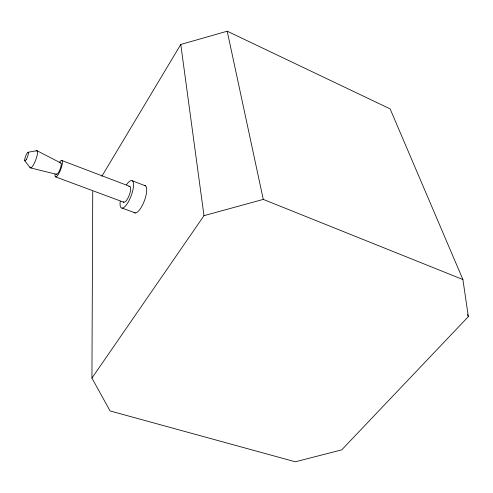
<?xml version="1.0" encoding="UTF-8"?>
<svg xmlns="http://www.w3.org/2000/svg" width="493" height="493" viewBox="0 0 493 493"><rect width="100%" height="100%" fill="white"/><g stroke="black" fill="none" stroke-linecap="round" stroke-linejoin="round"><path stroke-width="0.74" d="M101.823 176.303L180.777 44.462L227.218 31.207L390.129 108.898L462.909 279.537L468.35 316.629L341.717 449.869L295.313 461.793L110.087 410.946L91.932 378.094L92.739 191.463M55.019 174.269L54.994 175.644A8.782 2.163 -69.1 0 0 58.612 173.937A8.782 2.163 -69.1 0 0 62.377 163.035L62.389 161.673A8.782 2.163 -69.1 0 0 59.561 162.228M91.932 378.094L203.979 215.663L263.274 199.406L462.909 279.537M28.027 152.269L36.741 150.698M30.763 167.947L56.732 174.38M122.172 208.12L135.31 212.964M55.678 176.925L123.879 202.266M61.68 160.453L129.604 186.305M132.444 180.845L145.509 185.861M37.252 150.852L60.996 163.121M24.773 160.829L30.264 167.756M467.469 314.503L468.35 316.629M227.218 31.207L263.274 199.406M180.777 44.462L203.979 215.663M128.815 186.465A8.492 2.662 -69.2 0 1 130.565 187.586L130.67 188.948A8.492 2.662 -69.2 0 1 127.632 198.697A8.492 2.662 -69.2 0 1 123.293 201.853M126.454 184.807A14.673 4.603 -69.2 0 1 133.548 185.195A14.673 4.603 -69.2 0 1 125.9 205.489A14.673 4.603 -69.2 0 1 120.218 201.341M60.627 162.998A6.07 1.497 -69.1 0 1 59.807 169.912A6.07 1.497 -69.1 0 1 56.159 173.727M144.32 185.491A14.58 4.764 -69.2 0 1 144.375 200.817A14.58 4.764 -69.2 0 1 134.158 212.495M36.026 151.129A9.213 2.04 -69.1 0 1 35.699 159.985A9.213 2.04 -69.1 0 1 30.005 166.985M26.277 159.467A4.622 0.992 -69.1 0 0 28.274 152.349A4.622 0.992 -69.1 0 0 25.026 157.963A4.622 0.992 -69.1 0 0 26.277 159.467"/></g></svg>
